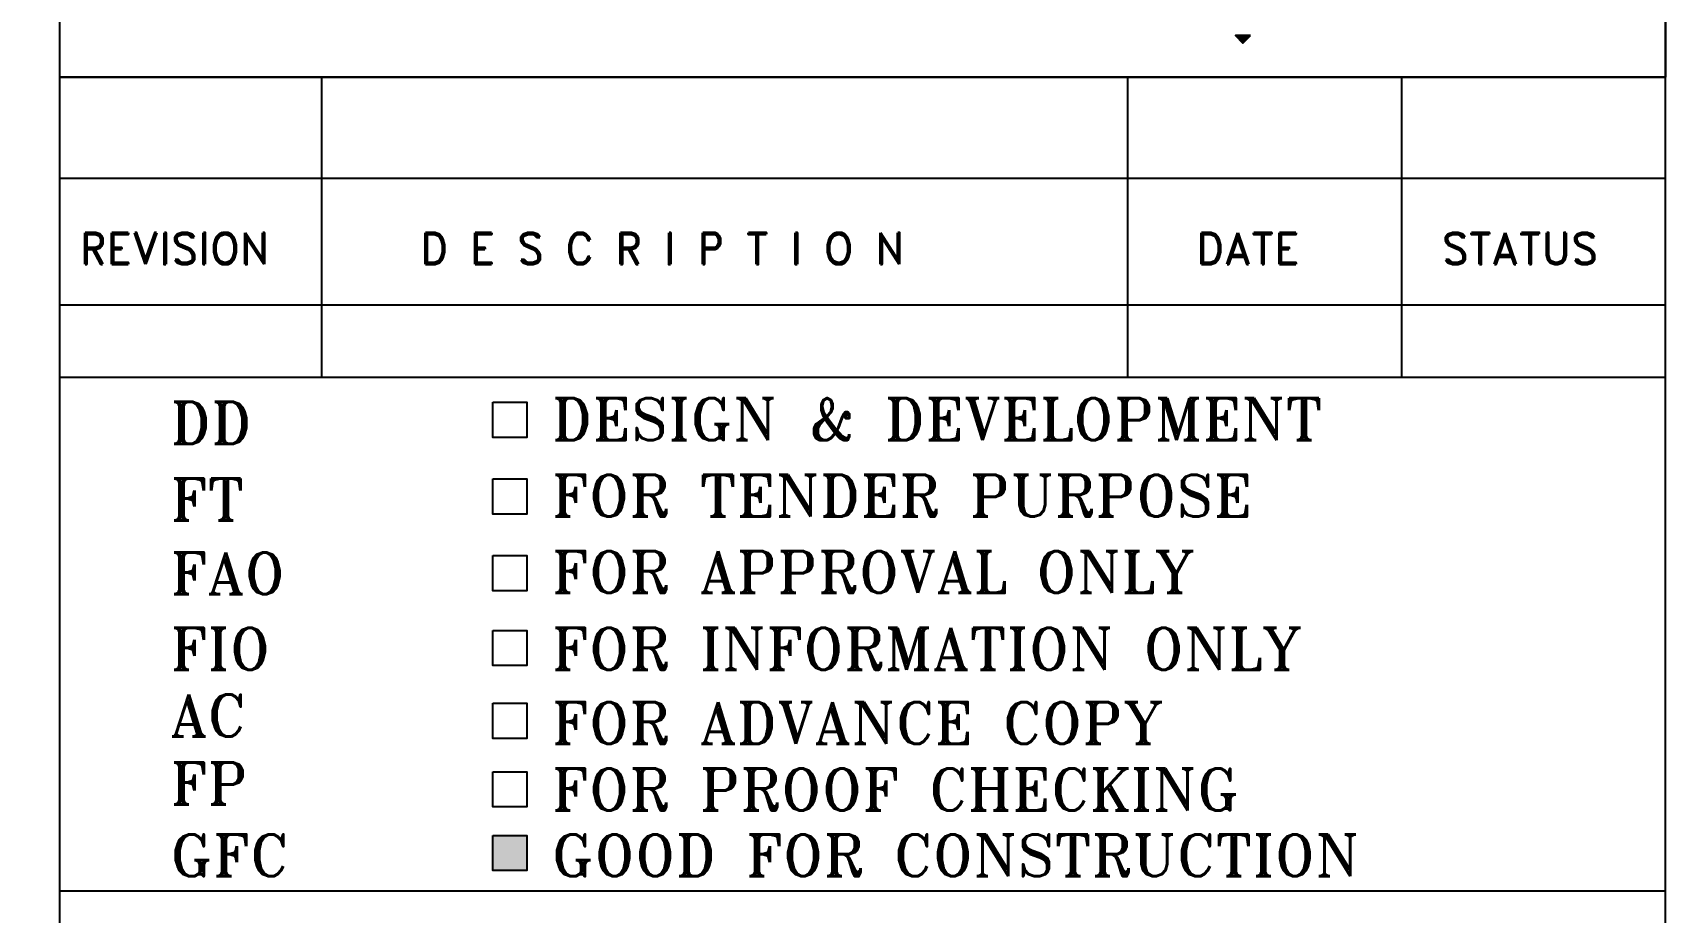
# Model space of a CAD drawing. Header units: millimetres. Extents: x 2061841 to 105821645, y -77612 to 48520811.
# Drawn here: x 2820926 to 2832622, y 28481 to 34782 of the extents above; entities that cross this region are included whole.
import ezdxf

# ---------------------------------------------------------------- set-up
doc = ezdxf.new("R2010")
doc.units = ezdxf.units.MM
doc.header["$LTSCALE"] = 10
doc.header["$MEASUREMENT"] = 0
for name, color, linetype in [('A-Parking Bays', 253, 'Continuous'), ('BORDER', 5, 'Continuous'), ('SHEET-TEXT', 7, 'Continuous')]:
    doc.layers.add(name, color=color, linetype=linetype)
doc.styles.add('PK', font='romand.shx', dxfattribs={"width": 0.7, "height": 225})
doc.styles.add('RT', font='romant.shx', dxfattribs={"height": 250})

# ---------------------------------------------------------------- blocks, each defined once
blk = doc.blocks.new('A$C8e09e99a')
at = {"layer": 'A-Parking Bays', "ltscale": 125, "transparency": 33554483}
h = blk.add_hatch(color=256, dxfattribs=at)
h.dxf.hatch_style = 1
h.paths.add_polyline_path([(-1726, 1733), (1726, 1733), (0, 0)])
at = {"layer": 'A-Parking Bays', "ltscale": 125, "transparency": 33554534}
blk.add_lwpolyline([(-1726, 1733), (1726, 1733), (0, 0), (-1726, 1733)], dxfattribs=at)

msp = doc.modelspace()

# ---------------------------------------------------------------- hatches: boundary and pattern name
at = {"layer": 'SHEET-TEXT'}
msp.add_hatch(color=256, dxfattribs=at).paths.add_polyline_path([(2824465.8, 29029.9), (2824222.8, 29029.9), (2824222.8, 28778.6), (2824465.8, 28778.6), (2824465.8, 29029.9)])

# ---------------------------------------------------------------- linework, layer by layer
at = {"layer": 'BORDER'}
for p, q in [((2821121.9, -702.5), (2821121.9, 59297.5)), ((2821121.9, 34462.2), (2832621.9, 34462.2)), ((2832621.9, 32311.1), (2821121.9, 32311.1)), ((2832621.9, 28633.1), (2821121.9, 28633.1))]:
    msp.add_line(p, q, dxfattribs=at)
at = {"layer": 'BORDER', "color": 4}
for p, q in [((2821121.9, 34462.2), (2832621.9, 34462.2)), ((2821121.9, 34462.2), (2832621.9, 34462.2)), ((2832621.9, 34462.2), (2821218.8, 34462.2)), ((2822996.3, 34462.2), (2822996.3, 32311.1)), ((2828768.9, 34462.2), (2828768.9, 32311.1)), ((2830732.9, 34462.2), (2830732.9, 32311.1)), ((2821121.9, 33739.2), (2832621.9, 33739.2)), ((2821121.9, 32832.6), (2832621.9, 32832.6))]:
    msp.add_line(p, q, dxfattribs=at)
at = {"layer": 'BORDER'}
for points in [[(2742621.9, -702.5), (2832621.9, -702.5), (2832621.9, 59297.5), (2742621.9, 59297.5)], [(2832621.9, 41748.4), (2832621.9, 34462.2), (2821121.9, 34462.2), (2821121.9, 41748.4)]]:
    msp.add_lwpolyline(points, close=True, dxfattribs=at)
at = {"layer": 'SHEET-TEXT', "color": 2}
for points in [[(2824222.8, 32134), (2824465.8, 32134), (2824465.8, 31882.8), (2824222.8, 31882.8)], [(2824222.8, 31585), (2824465.8, 31585), (2824465.8, 31333.7), (2824222.8, 31333.7)], [(2824222.8, 31035.9), (2824465.8, 31035.9), (2824465.8, 30784.6), (2824222.8, 30784.6)], [(2824222.8, 30499.9), (2824465.8, 30499.9), (2824465.8, 30248.6), (2824222.8, 30248.6)], [(2824222.8, 29978.1), (2824465.8, 29978.1), (2824465.8, 29726.9), (2824222.8, 29726.9)], [(2824222.8, 29488.1), (2824465.8, 29488.1), (2824465.8, 29236.8), (2824222.8, 29236.8)], [(2824222.8, 29031.1), (2824465.8, 29031.1), (2824465.8, 28779.8), (2824222.8, 28779.8)]]:
    msp.add_lwpolyline(points, close=True, dxfattribs=at)

# ---------------------------------------------------------------- block references
at = {"color": 253, "ltscale": 125, "xscale": -0.03149999999999965, "yscale": 0.03149999999999965, "zscale": 0.03149999999999965}
msp.add_blockref('A$C8e09e99a', (2829596.4, 34706.2), dxfattribs=at)

# ---------------------------------------------------------------- texts
at = {"layer": 'SHEET-TEXT', "color": 2, "style": 'PK'}
for s, p in [('REVISION', (2821263.3, 33123)), ('D E S C R I P T I O N', (2823701.7, 33123)), ('DATE', (2829260.4, 33123)), ('STATUS', (2831021.4, 33123))]:
    msp.add_text(s, height=225, dxfattribs=at).set_placement(p)
at = {"layer": 'SHEET-TEXT', "color": 2, "style": 'RT', "width": 1.03}
for s, p in [('DESIGN & DEVELOPMENT', (2824644.2, 31864)), ('DD', (2821913.2, 31836.6)), ('FT', (2821913.2, 31287.6)), ('FOR TENDER PURPOSE', (2824644.2, 31314.9)), ('FAO  ', (2821913.2, 30758.8)), ('FOR APPROVAL ONLY', (2824644.2, 30768.3)), ('FIO  ', (2821913.2, 30218.3)), ('FOR INFORMATION ONLY', (2824644.2, 30218.3)), ('AC ', (2821913.2, 29740.5)), ('FOR ADVANCE COPY', (2824644.2, 29687.2)), ('FP  ', (2821913.2, 29253.1)), ('FOR PROOF CHECKING', (2824644.2, 29210.8)), ('GFC', (2821913.2, 28739.6)), ('GOOD FOR CONSTRUCTION', (2824644.2, 28739.6))]:
    msp.add_text(s, height=300, dxfattribs=at).set_placement(p)

doc.saveas('drawing.dxf')
